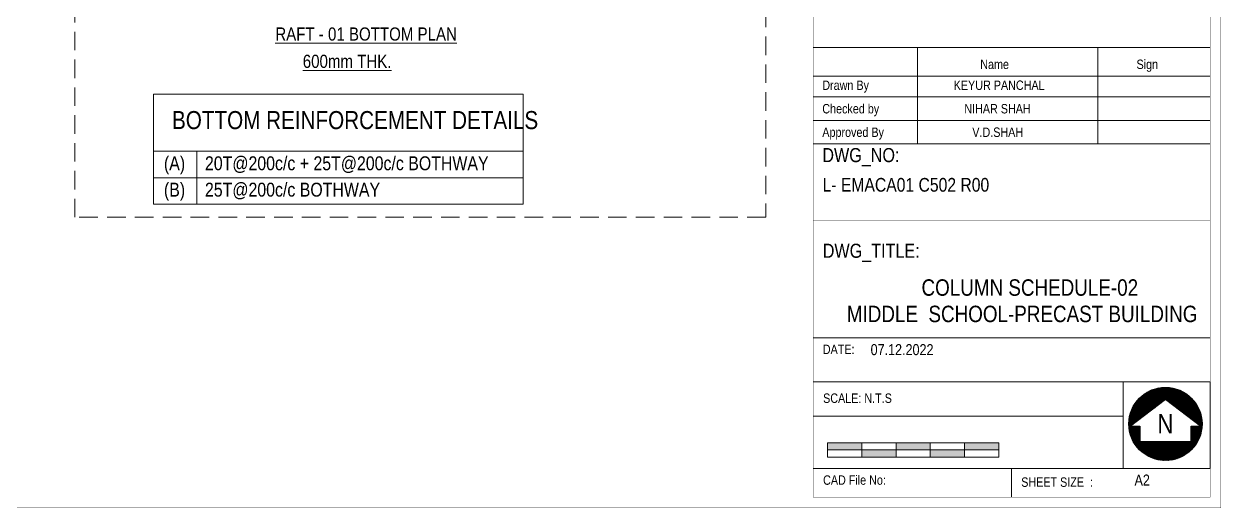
# Model space of a CAD drawing. Header units: millimetres. Extents: x 1112055 to 3390982, y -148532 to 766891.
# Drawn here: x 3162881 to 3203856, y 300373 to 316938 of the extents above; entities that cross this region are included whole.
import ezdxf
from ezdxf.enums import TextEntityAlignment as Align

# ---------------------------------------------------------------- set-up
doc = ezdxf.new("R2010")
doc.units = ezdxf.units.MM
doc.linetypes.add('Hidden', pattern=[9.525, 6.35, -3.175])
for name, color, linetype, lineweight in [('B COL. NO', 202, 'Continuous', 30), ('B COL. NO.', 3, 'Continuous', 20), ('B P.C.C', 251, 'Continuous', 0), ('B STEEL TEXT', 7, 'Continuous', 15), ('B TITLE BLOCK', 250, 'Continuous', 0), ('B-REINF-1', 32, 'Continuous', 30), ('tb text', 7, 'Continuous', 13)]:
    doc.layers.add(name, color=color, linetype=linetype, lineweight=lineweight)
doc.layers.add('Layer 1', color=7, linetype='Continuous')
doc.styles.add('SWINC', font='swissc.ttf')

msp = doc.modelspace()

# ---------------------------------------------------------------- hatches: boundary and pattern name
at = {"layer": 'Layer 1', "lineweight": 5}
h = msp.add_hatch(dxfattribs=at)
h.set_pattern_fill('ANSI31', color=5, scale=6.254555, angle=360, style=0)
h.set_pattern_definition([(45, (3130432.364, 295082.227), (-14.041877, 14.041877), [])])
edge = h.paths.add_edge_path()
edge.add_arc((3201953.2, 303250.7), 1250.9, 0, 360)
h.paths.add_polyline_path([(3201953.2, 304083.4), (3203148.3, 303179), (3202828.8, 303179), (3202828.8, 302655.3), (3201077.6, 302655.3), (3201077.6, 303179), (3200758.1, 303179)], flags=16)
at = {"layer": 'tb text'}
for points in [[(3190383.5, 302610.4), (3190383.5, 302364.3), (3191556.8, 302364.3), (3191556.8, 302610.4)], [(3193868.2, 302364.3), (3193903.4, 302364.3), (3193903.4, 302610.4), (3193868.2, 302610.4), (3192730.1, 302610.4), (3192730.1, 302364.3)], [(3196250, 302364.3), (3196250, 302610.4), (3195076.7, 302610.4), (3195076.7, 302364.3)], [(3192730.1, 302118.2), (3192730.1, 302364.3), (3191556.8, 302364.3), (3191556.8, 302118.2)], [(3193903.4, 302364.3), (3193903.4, 302118.2), (3195076.7, 302118.2), (3195076.7, 302364.3)]]:
    msp.add_hatch(color=256, dxfattribs=at).paths.add_polyline_path(points)

# ---------------------------------------------------------------- linework, layer by layer
at = {"layer": 'B P.C.C', "color": 250, "linetype": 'Hidden', "lineweight": 0, "ltscale": 100}
msp.add_lwpolyline([(3164619.5, 342223.4), (3188271.6, 342223.4), (3188271.6, 310322.8), (3164619.5, 310322.8)], close=True, dxfattribs=at)
at = {"layer": 'B STEEL TEXT', "color": 250, "lineweight": 9}
for p, q in [((3167313.5, 312579.5), (3179968.7, 312579.5)), ((3168802.4, 312579.5), (3168802.4, 310775.3)), ((3167313.5, 311677.4), (3179968.7, 311677.4))]:
    msp.add_line(p, q, dxfattribs=at)
msp.add_lwpolyline([(3167313.5, 314530), (3179968.7, 314530), (3179968.7, 310775.3), (3167313.5, 310775.3)], close=True, dxfattribs=at)
at = {"layer": 'B TITLE BLOCK', "color": 250, "lineweight": 0}
for p, q in [((3203478.2, 316132.4), (3189895.8, 316132.4)), ((3189895.8, 316132.4), (3203478.2, 316132.4)), ((3189895.8, 316132.4), (3203478.2, 316132.4)), ((3193470.5, 312831.3), (3193470.5, 316132.4)), ((3199636.2, 312831.3), (3199636.2, 316132.4)), ((3189896.2, 315154.6), (3203478.6, 315154.6)), ((3189896.2, 315154.6), (3203478.6, 315154.6)), ((3189896.2, 314439.7), (3203478.6, 314439.7)), ((3189896.2, 314439.7), (3203478.6, 314439.7)), ((3189896.2, 313635.5), (3203478.6, 313635.5)), ((3189896.2, 313635.5), (3203478.6, 313635.5)), ((3189896.2, 313635.5), (3203478.6, 313635.5)), ((3203478.6, 312831.3), (3189895.8, 312831.3)), ((3203478.6, 312831.3), (3189896.2, 312831.3)), ((3203478.2, 306193.3), (3189896.2, 306193.3)), ((3189896, 304696.6), (3203478.2, 304696.6)), ((3200508.5, 301727), (3200508.5, 304696.6)), ((3203478.2, 301727), (3203478.2, 304696.6)), ((3200508.5, 303513.9), (3189896.7, 303514.9)), ((3189896, 301727), (3203478.2, 301727)), ((3196687.1, 301727), (3196687.1, 300751.2))]:
    msp.add_line(p, q, dxfattribs=at)
at = {"layer": 'B TITLE BLOCK', "color": 1, "const_width": 8.39}
msp.add_lwpolyline([(3096454.4, 376187.5), (3096454.4, 300377.5), (3203851.9, 300377.5), (3203851.9, 376187.5)], close=True, dxfattribs=at)
at = {"layer": 'B TITLE BLOCK', "color": 250, "lineweight": 0}
for points, const_width in [([(3096828.1, 375813.7), (3096828.1, 300751.2), (3203478.2, 300751.2), (3203478.2, 375813.7)], 8.39), ([(3189895.8, 300751.2), (3203478.2, 300751.2), (3203478.2, 375813.7), (3189895.8, 375813.7)], 11.3), ([(3203478.2, 300751.2), (3189895.8, 300751.2), (3189895.8, 326657.6), (3203478.2, 326657.6)], 11.3), ([(3189895.8, 310206.8), (3203478.2, 310206.8), (3203478.2, 300751.2), (3189895.8, 300751.2)], 11.3)]:
    msp.add_lwpolyline(points, close=True, dxfattribs=dict(at, const_width=const_width))
at = {"layer": 'Layer 1', "lineweight": 30}
msp.add_lwpolyline([(3201953.2, 304083.4), (3200758.1, 303179), (3201077.6, 303179), (3201077.6, 302655.3), (3202828.8, 302655.3), (3202828.8, 303179), (3203148.3, 303179)], close=True, dxfattribs=at)
at = {"layer": 'Layer 1'}
msp.add_circle((3201953.2, 303250.7), 1250.9, dxfattribs=at)
at = {"layer": 'tb text'}
for points in [[(3190383.5, 302610.4), (3193868.2, 302610.4), (3196250, 302610.4)], [(3190383.5, 302118.2), (3190383.5, 302610.4)], [(3191556.8, 302118.2), (3191556.8, 302610.4)], [(3192730.1, 302118.2), (3192730.1, 302610.4)], [(3193903.4, 302118.2), (3193903.4, 302610.4)], [(3195076.7, 302118.2), (3195076.7, 302610.4)], [(3196250, 302118.2), (3196250, 302610.4)], [(3190383.5, 302364.3), (3193868.2, 302364.3), (3196250, 302364.3)], [(3190383.5, 302118.2), (3193868.2, 302118.2), (3196250, 302118.2)]]:
    msp.add_lwpolyline(points, dxfattribs=at)

# ---------------------------------------------------------------- texts
at = {"layer": 'B COL. NO', "lineweight": 30, "style": 'SWINC'}
msp.add_text('BOTTOM REINFORCEMENT DETAILS', height=617.5, dxfattribs=at).set_placement((3167948.5, 313339.9))
at = {"layer": 'B COL. NO.', "style": 'SWINC'}
for s, p in [('%%URAFT - 01 BOTTOM PLAN', (3171484.9, 316367.8)), ('%%U600mm THK.', (3172425.3, 315433.7))]:
    msp.add_text(s, height=450, dxfattribs=at).set_placement(p)
at = {"layer": 'B STEEL TEXT', "lineweight": 5, "style": 'SWINC'}
for s, p in [('(A)', (3167672.9, 311932.5)), ('(B)', (3167672.9, 311030.4))]:
    msp.add_text(s, height=475, dxfattribs=at).set_placement(p)
at = {"layer": 'B-REINF-1', "lineweight": 25, "style": 'SWINC'}
msp.add_text('20T@200c/c + 25T@200c/c BOTHWAY', height=475, dxfattribs=at).set_placement((3169076.9, 311932.5))
at = {"layer": 'B-REINF-1', "color": 6, "lineweight": 25, "style": 'SWINC'}
msp.add_text('25T@200c/c BOTHWAY', height=475, dxfattribs=at).set_placement((3169076.9, 311030.4))
at = {"layer": 'tb text', "style": 'SWINC'}
for s, height, p in [('Name', 321.69, (3195613.8, 315395.9)), ('Sign', 321.69, (3200962.4, 315395.9)), ('Drawn By', 321.69, (3190207.8, 314681)), ('KEYUR PANCHAL', 321.687, (3194704.9, 314681)), ('Checked by', 321.69, (3190207.8, 313876.8)), ('NIHAR SHAH', 321.69, (3195068.3, 313876.8)), ('Approved By', 321.687, (3190207.8, 313072.6)), ('V.D.SHAH', 321.69, (3195340.9, 313072.6)), ('L- EMACA01 C502 R00', 469.127, (3190216.5, 311198.7)), ('COLUMN SCHEDULE-02', 562.952, (3193602.7, 307637)), ('MIDDLE  SCHOOL-PRECAST BUILDING', 562.952, (3191046.4, 306734.4)), ('07.12.2022', 375.27, (3191861.4, 305606.4))]:
    msp.add_text(s, height=height, dxfattribs=at).set_placement(p)
at = {"layer": 'tb text', "color": 7, "style": 'SWINC'}
for s, height, p in [('DATE: ', 321.66, (3190224.5, 305642.9)), ('SCALE: N.T.S', 321.663, (3190235, 303971.8)), ('CAD File No:', 321.663, (3190234.5, 301170.3)), ('SHEET SIZE  : ', 321.663, (3197015.4, 301099.4))]:
    msp.add_text(s, height=height, dxfattribs=at).set_placement(p)
msp.add_text('N', height=663.4, dxfattribs=at).set_placement((3201954, 303256.6), align=Align.MIDDLE_CENTER)
at = {"layer": 'tb text', "insert": (3200893.4, 301518.2), "char_height": 375.27, "width": 14280.758, "attachment_point": 1, "style": 'SWINC'}
msp.add_mtext('A2', dxfattribs=at)
at = {"layer": 'tb text', "color": 7, "style": 'SWINC'}
for tag, p, s, height in [('DWG_NO:', (3190208.9, 312208.9), 'XXX-XXXX-XXX-XXX', 482.531), ('DWG_TITLE:', (3190223.2, 308935.1), '', 482.5)]:
    msp.add_attdef(tag, p, s, height=height, dxfattribs=at)

doc.saveas('drawing.dxf')
